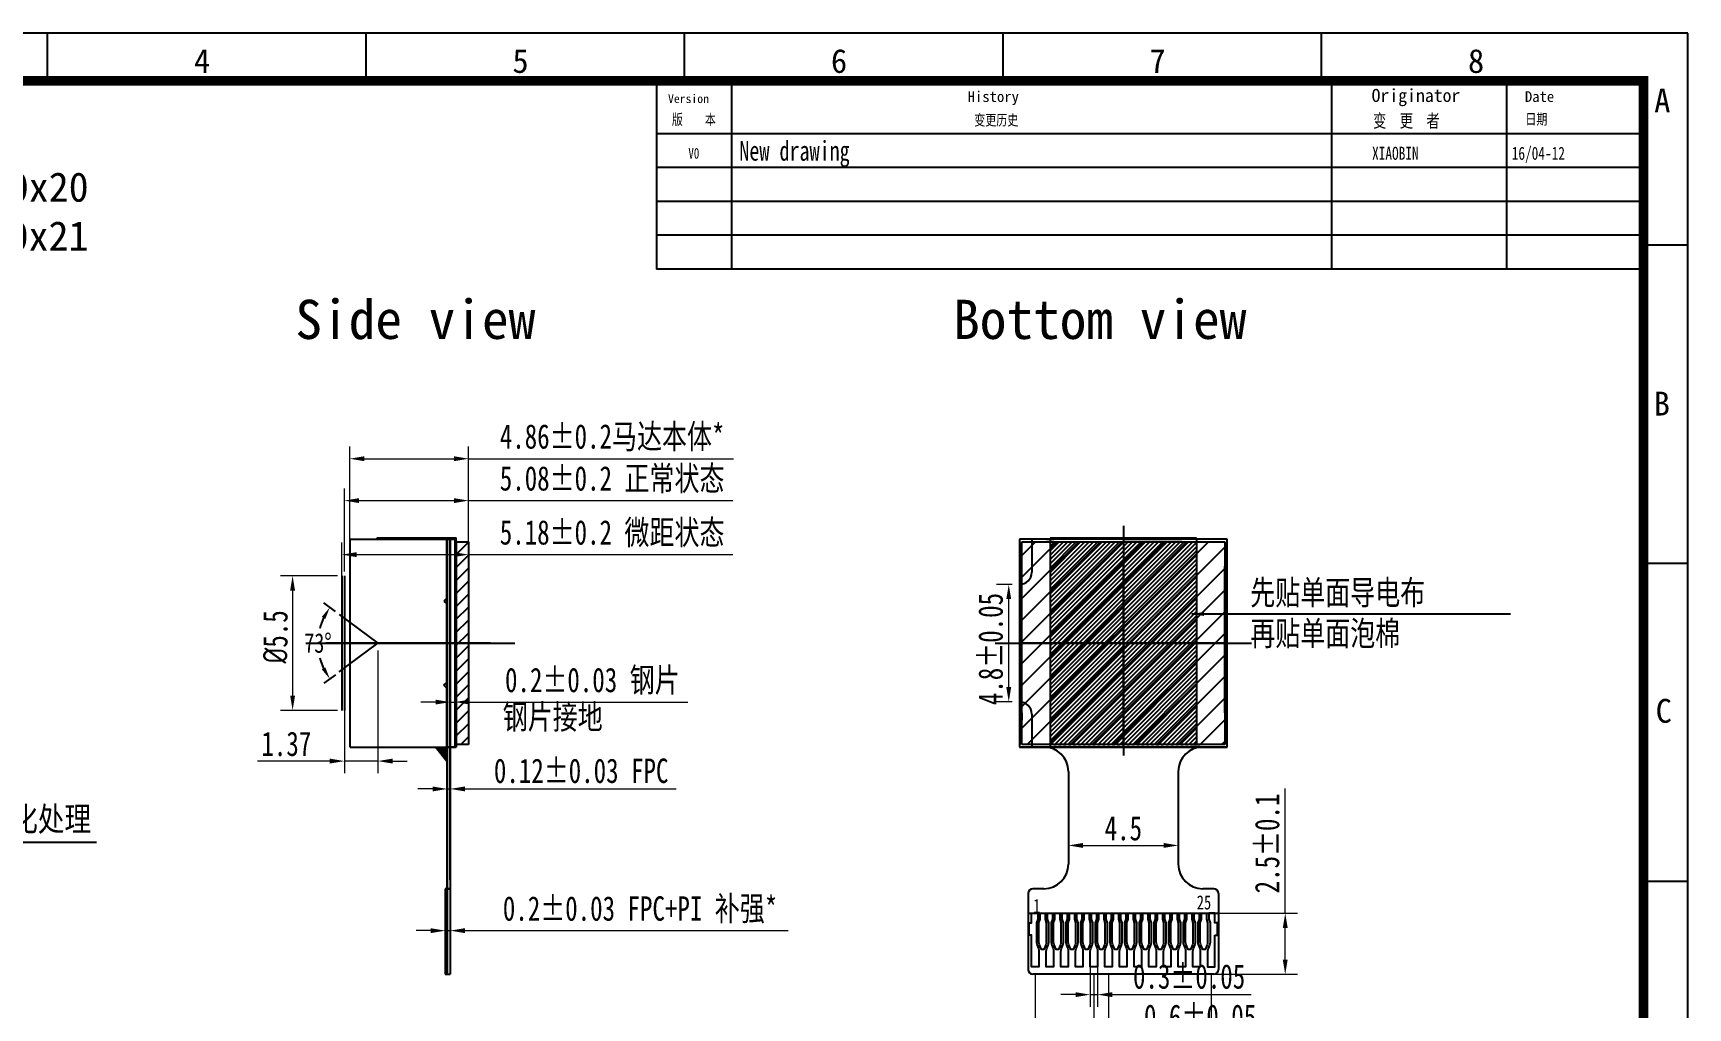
# Model space of a CAD drawing. Extents: x 358 to 466, y 264 to 340.
# Drawn here: x 398.4 to 466.1, y 299.7 to 339.5 of the extents above; entities that cross this region are included whole.
import ezdxf

# ---------------------------------------------------------------- set-up
doc = ezdxf.new("R2010")
doc.units = 0
doc.header["$LTSCALE"] = 23.1
doc.header["$MEASUREMENT"] = 0
doc.linetypes.add('CENTER', pattern=[0.6, 0.375, -0.075, 0.075, -0.075])
doc.linetypes.add('JIS_02_0.7', pattern=[1.35, 0.75, -0.6])
doc.layers.get('0').update_dxf_attribs({"linetype": 'CONTINUOUS'})
doc.layers.get('Defpoints').update_dxf_attribs({"linetype": 'CONTINUOUS'})
for name, color, linetype in [('3_SOLID_GEOM', 7, 'CONTINUOUS'), ('at_Entity', 7, 'CONTINUOUS'), ('DIM（标注）', 3, 'CONTINUOUS'), ('FPC', 30, 'CONTINUOUS'), ('OUTLINE', 7, 'CONTINUOUS')]:
    doc.layers.add(name, color=color, linetype=linetype)
doc.styles.get("Standard").update_dxf_attribs({"font": 'txt', "width": 0.8})
doc.styles.add('style1', font='NSimSun.ttf')
doc.styles.add('TEXTSTYLE_1', font='txt', dxfattribs={"width": 0.75})
doc.styles.add('宋体', font='txt', dxfattribs={"width": 0.75})
doc.styles.add('样式 1', font='SimSun.ttf', dxfattribs={"width": 0.75})
doc.dimstyles.new('ISO-25$0', dxfattribs={"dimscale": 0, "dimtxt": 1, "dimasz": 0.6, "dimexe": 0.5, "dimexo": 0.3, "dimgap": 0.2, "dimtad": 1, "dimrnd": 0.0005, "dimdsep": 46, "dimtxsty": '样式 1', "dimcen": 2.5, "dimclrd": 3, "dimclre": 3, "dimclrt": 3, "dimazin": 0, "dimtfac": 1, "dimtmove": 0, "dimatfit": 3, "dimfxl": 0, "dimlwd": 9, "dimlwe": 9, "dimarcsym": 0})
doc.dimstyles.new('ISO-25$2', dxfattribs={"dimtxt": 0.8, "dimasz": 0.5, "dimexe": 0.3, "dimexo": 0.2, "dimgap": 0.2, "dimtad": 0, "dimtih": 1, "dimtoh": 1, "dimdsep": 46, "dimtxsty": '样式 1', "dimcen": 0.6, "dimclrd": 3, "dimclre": 3, "dimclrt": 3, "dimadec": 0, "dimazin": 0, "dimtp": 0.1, "dimtm": 0.1, "dimtfac": 1, "dimtmove": 0, "dimatfit": 3, "dimfxl": 0, "dimarcsym": 0})
doc.dimstyles.new('ISO-25$7', dxfattribs={"dimtxt": 0.8, "dimasz": 0.5, "dimexe": 0.3, "dimexo": 0.2, "dimgap": 0.2, "dimtad": 1, "dimdsep": 46, "dimtxsty": '样式 1', "dimcen": 0.6, "dimclrd": 2, "dimclre": 3, "dimclrt": 3, "dimadec": 0, "dimazin": 0, "dimtp": 0.1, "dimtm": 0.1, "dimtfac": 1, "dimtmove": 0, "dimatfit": 3, "dimfxl": 0, "dimarcsym": 0})

# ---------------------------------------------------------------- blocks, each defined once
blk = doc.blocks.new('*D23')
at = {"layer": '3_SOLID_GEOM', "color": 3, "lineweight": 9}
for p, q in [((414.635, 302.811), (414.035, 302.811)), ((415.235, 303.075), (415.235, 303.311)), ((415.235, 302.811), (415.435, 302.811)), ((415.435, 303.075), (415.435, 303.311)), ((416.035, 302.811), (429.26, 302.811))]:
    blk.add_line(p, q, dxfattribs=at)
at = {"layer": '3_SOLID_GEOM', "color": 3}
for points in [[(414.635, 302.911), (414.635, 302.711), (415.235, 302.811)], [(416.035, 302.911), (416.035, 302.711), (415.435, 302.811)]]:
    blk.add_solid(points, dxfattribs=at)
at = {"layer": 'Defpoints', "color": 0}
for p in [(415.235, 302.775), (415.435, 302.811), (415.435, 302.775)]:
    blk.add_point(p, dxfattribs=at)
at = {"layer": '3_SOLID_GEOM', "color": 3, "insert": (422.948, 303.658), "char_height": 1, "attachment_point": 5, "style": '样式 1'}
blk.add_mtext(' 0.2%%P0.03 FPC+PI 补强{\\C1;*}', dxfattribs=at)
blk = doc.blocks.new('*D25')
at = {"layer": '3_SOLID_GEOM', "color": 3, "lineweight": 9}
for p, q in [((441.627, 301.347), (441.627, 299.693)), ((441.927, 301.347), (441.927, 299.693)), ((441.027, 300.193), (440.427, 300.193)), ((441.627, 300.193), (441.927, 300.193)), ((442.527, 300.193), (448.211, 300.193))]:
    blk.add_line(p, q, dxfattribs=at)
at = {"layer": '3_SOLID_GEOM', "color": 3}
for points in [[(441.027, 300.293), (441.027, 300.093), (441.627, 300.193)], [(442.527, 300.293), (442.527, 300.093), (441.927, 300.193)]]:
    blk.add_solid(points, dxfattribs=at)
at = {"layer": 'Defpoints', "color": 0}
for p in [(441.627, 301.647), (441.927, 301.647), (441.927, 300.193)]:
    blk.add_point(p, dxfattribs=at)
at = {"layer": '3_SOLID_GEOM', "color": 3, "insert": (445.669, 300.929), "char_height": 1, "attachment_point": 5, "style": '样式 1'}
blk.add_mtext('0.3%%P0.05', dxfattribs=at)
blk = doc.blocks.new('*D26')
at = {"layer": '3_SOLID_GEOM', "color": 3, "lineweight": 9}
for p, q in [((441.777, 301.025), (441.777, 298.047)), ((442.377, 301.025), (442.377, 298.047)), ((441.177, 298.547), (440.577, 298.547)), ((441.777, 298.547), (442.377, 298.547)), ((442.977, 298.547), (448.661, 298.547))]:
    blk.add_line(p, q, dxfattribs=at)
at = {"layer": '3_SOLID_GEOM', "color": 3}
for points in [[(441.177, 298.647), (441.177, 298.447), (441.777, 298.547)], [(442.977, 298.647), (442.977, 298.447), (442.377, 298.547)]]:
    blk.add_solid(points, dxfattribs=at)
at = {"layer": 'Defpoints', "color": 0}
for p in [(441.777, 301.325), (442.377, 301.325), (442.377, 298.547)]:
    blk.add_point(p, dxfattribs=at)
at = {"layer": '3_SOLID_GEOM', "color": 3, "insert": (446.119, 299.283), "char_height": 1, "attachment_point": 5, "style": '样式 1'}
blk.add_mtext('0.6%%P0.05', dxfattribs=at)
blk = doc.blocks.new('*D27')
at = {"layer": '3_SOLID_GEOM', "color": 3, "lineweight": 9}
for p, q in [((449.603, 303.525), (449.603, 308.63)), ((445.977, 303.525), (450.103, 303.525)), ((449.603, 301.625), (449.603, 302.925)), ((445.977, 301.025), (450.103, 301.025))]:
    blk.add_line(p, q, dxfattribs=at)
at = {"layer": '3_SOLID_GEOM', "color": 3}
for points in [[(449.503, 302.925), (449.703, 302.925), (449.603, 303.525)], [(449.503, 301.625), (449.703, 301.625), (449.603, 301.025)]]:
    blk.add_solid(points, dxfattribs=at)
at = {"layer": 'Defpoints', "color": 0}
for p in [(445.677, 303.525), (445.677, 301.025), (449.603, 301.025)]:
    blk.add_point(p, dxfattribs=at)
at = {"layer": '3_SOLID_GEOM', "color": 3, "insert": (448.867, 306.377), "char_height": 1, "attachment_point": 5, "rotation": 90, "style": '样式 1'}
blk.add_mtext('2.5%%P0.1', dxfattribs=at)
blk = doc.blocks.new('*D28')
at = {"layer": '3_SOLID_GEOM', "color": 3, "lineweight": 9}
for p, q in [((439.377, 301.025), (439.377, 296.431)), ((446.577, 301.025), (446.577, 296.431)), ((439.977, 296.931), (445.977, 296.931))]:
    blk.add_line(p, q, dxfattribs=at)
at = {"layer": '3_SOLID_GEOM', "color": 3}
for points in [[(439.977, 297.031), (439.977, 296.831), (439.377, 296.931)], [(445.977, 297.031), (445.977, 296.831), (446.577, 296.931)]]:
    blk.add_solid(points, dxfattribs=at)
at = {"layer": 'Defpoints', "color": 0}
for p in [(439.377, 301.325), (446.577, 301.325), (446.577, 296.931)]:
    blk.add_point(p, dxfattribs=at)
at = {"layer": '3_SOLID_GEOM', "color": 3, "insert": (442.977, 297.667), "char_height": 1, "attachment_point": 5, "style": '样式 1'}
blk.add_mtext('7.2%%P0.1', dxfattribs=at)
blk = doc.blocks.new('*D29')
at = {"layer": '3_SOLID_GEOM', "color": 3, "lineweight": 9}
for p, q in [((440.728, 307.125), (440.728, 305.797)), ((445.228, 307.125), (445.228, 305.797)), ((441.328, 306.297), (444.628, 306.297))]:
    blk.add_line(p, q, dxfattribs=at)
at = {"layer": '3_SOLID_GEOM', "color": 3}
for points in [[(441.328, 306.397), (441.328, 306.197), (440.728, 306.297)], [(444.628, 306.397), (444.628, 306.197), (445.228, 306.297)]]:
    blk.add_solid(points, dxfattribs=at)
at = {"layer": 'Defpoints', "color": 0}
for p in [(440.728, 307.425), (445.228, 307.425), (445.228, 306.297)]:
    blk.add_point(p, dxfattribs=at)
at = {"layer": '3_SOLID_GEOM', "color": 3, "insert": (442.978, 306.997), "char_height": 1, "attachment_point": 5, "style": '样式 1'}
blk.add_mtext('4.5', dxfattribs=at)
blk = doc.blocks.new('*D30')
at = {"layer": '3_SOLID_GEOM', "color": 3, "lineweight": 9}
for p, q in [((415.315, 310.196), (415.315, 308.11)), ((415.435, 310.207), (415.435, 308.11)), ((414.715, 308.61), (414.115, 308.61)), ((415.315, 308.61), (415.435, 308.61)), ((416.035, 308.61), (424.684, 308.61))]:
    blk.add_line(p, q, dxfattribs=at)
at = {"layer": '3_SOLID_GEOM', "color": 3}
for points in [[(414.715, 308.71), (414.715, 308.51), (415.315, 308.61)], [(416.035, 308.71), (416.035, 308.51), (415.435, 308.61)]]:
    blk.add_solid(points, dxfattribs=at)
at = {"layer": 'Defpoints', "color": 0}
for p in [(415.315, 310.496), (415.435, 310.507), (415.435, 308.61)]:
    blk.add_point(p, dxfattribs=at)
at = {"layer": '3_SOLID_GEOM', "color": 3, "insert": (420.794, 309.346), "char_height": 1, "attachment_point": 5, "style": '样式 1'}
blk.add_mtext('0.12%%P0.03 FPC', dxfattribs=at)
blk = doc.blocks.new('*D31')
at = {"layer": '3_SOLID_GEOM', "color": 3, "lineweight": 9}
for p, q in [((438.428, 316.975), (437.789, 316.975)), ((438.289, 312.775), (438.289, 316.375)), ((438.428, 312.175), (437.789, 312.175))]:
    blk.add_line(p, q, dxfattribs=at)
at = {"layer": '3_SOLID_GEOM', "color": 3}
for points in [[(438.189, 316.375), (438.389, 316.375), (438.289, 316.975)], [(438.189, 312.775), (438.389, 312.775), (438.289, 312.175)]]:
    blk.add_solid(points, dxfattribs=at)
at = {"layer": 'Defpoints', "color": 0}
for p in [(438.289, 316.975), (438.728, 316.975), (438.728, 312.175)]:
    blk.add_point(p, dxfattribs=at)
at = {"layer": '3_SOLID_GEOM', "color": 3, "insert": (437.553, 314.334), "char_height": 1, "attachment_point": 5, "rotation": 90, "style": '样式 1'}
blk.add_mtext('4.8%%P0.05', dxfattribs=at)
blk = doc.blocks.new('*D32')
at = {"layer": '3_SOLID_GEOM', "color": 3, "lineweight": 9}
for p, q in [((414.835, 312.164), (414.235, 312.164)), ((415.435, 312.021), (415.435, 312.664)), ((415.435, 312.164), (415.635, 312.164)), ((415.635, 312.05), (415.635, 312.664)), ((416.235, 312.164), (425.156, 312.164))]:
    blk.add_line(p, q, dxfattribs=at)
at = {"layer": '3_SOLID_GEOM', "color": 3}
for points in [[(414.835, 312.264), (414.835, 312.064), (415.435, 312.164)], [(416.235, 312.264), (416.235, 312.064), (415.635, 312.164)]]:
    blk.add_solid(points, dxfattribs=at)
at = {"layer": 'Defpoints', "color": 0}
for p in [(415.635, 312.164), (415.435, 311.721), (415.635, 311.75)]:
    blk.add_point(p, dxfattribs=at)
at = {"layer": '3_SOLID_GEOM', "color": 3, "insert": (420.996, 313.014), "char_height": 1, "attachment_point": 5, "style": '样式 1'}
blk.add_mtext(' 0.2%%P0.03 钢片', dxfattribs=at)
blk = doc.blocks.new('*D44')
at = {"layer": '3_SOLID_GEOM', "color": 3, "lineweight": 9}
for p, q in [((415.315, 310.196), (415.315, 308.11)), ((415.435, 310.207), (415.435, 308.11)), ((414.715, 308.61), (414.115, 308.61)), ((415.315, 308.61), (415.435, 308.61)), ((416.035, 308.61), (424.684, 308.61))]:
    blk.add_line(p, q, dxfattribs=at)
at = {"layer": '3_SOLID_GEOM', "color": 3}
for points in [[(414.715, 308.71), (414.715, 308.51), (415.315, 308.61)], [(416.035, 308.71), (416.035, 308.51), (415.435, 308.61)]]:
    blk.add_solid(points, dxfattribs=at)
at = {"layer": 'Defpoints', "color": 0}
for p in [(415.315, 310.496), (415.435, 310.507), (415.435, 308.61)]:
    blk.add_point(p, dxfattribs=at)
at = {"layer": '3_SOLID_GEOM', "color": 3, "insert": (420.794, 309.346), "char_height": 1, "attachment_point": 5, "style": '样式 1'}
blk.add_mtext('0.12%%P0.03 FPC', dxfattribs=at)
blk = doc.blocks.new('*D45')
at = {"layer": '3_SOLID_GEOM', "color": 3, "lineweight": 9}
for p, q in [((414.835, 312.164), (414.235, 312.164)), ((415.435, 312.021), (415.435, 312.664)), ((415.435, 312.164), (415.635, 312.164)), ((415.635, 312.05), (415.635, 312.664)), ((416.235, 312.164), (425.156, 312.164))]:
    blk.add_line(p, q, dxfattribs=at)
at = {"layer": '3_SOLID_GEOM', "color": 3}
for points in [[(414.835, 312.264), (414.835, 312.064), (415.435, 312.164)], [(416.235, 312.264), (416.235, 312.064), (415.635, 312.164)]]:
    blk.add_solid(points, dxfattribs=at)
at = {"layer": 'Defpoints', "color": 0}
for p in [(415.635, 312.164), (415.435, 311.721), (415.635, 311.75)]:
    blk.add_point(p, dxfattribs=at)
at = {"layer": '3_SOLID_GEOM', "color": 3, "insert": (420.996, 313.014), "char_height": 1, "attachment_point": 5, "style": '样式 1'}
blk.add_mtext(' 0.2%%P0.03 钢片', dxfattribs=at)
blk = doc.blocks.new('*D46')
at = {"layer": '3_SOLID_GEOM', "color": 3, "lineweight": 9}
for p, q in [((415.315, 310.196), (415.315, 308.11)), ((415.435, 310.207), (415.435, 308.11)), ((414.715, 308.61), (414.115, 308.61)), ((415.315, 308.61), (415.435, 308.61)), ((416.035, 308.61), (424.684, 308.61))]:
    blk.add_line(p, q, dxfattribs=at)
at = {"layer": '3_SOLID_GEOM', "color": 3}
for points in [[(414.715, 308.71), (414.715, 308.51), (415.315, 308.61)], [(416.035, 308.71), (416.035, 308.51), (415.435, 308.61)]]:
    blk.add_solid(points, dxfattribs=at)
at = {"layer": 'Defpoints', "color": 0}
for p in [(415.315, 310.496), (415.435, 310.507), (415.435, 308.61)]:
    blk.add_point(p, dxfattribs=at)
at = {"layer": '3_SOLID_GEOM', "color": 3, "insert": (420.794, 309.346), "char_height": 1, "attachment_point": 5, "style": '样式 1'}
blk.add_mtext('0.12%%P0.03 FPC', dxfattribs=at)
blk = doc.blocks.new('*D47')
at = {"layer": '3_SOLID_GEOM', "color": 3, "lineweight": 9}
for p, q in [((411.325, 317.851), (411.325, 322.621)), ((416.185, 317.851), (416.185, 322.621)), ((411.925, 322.121), (415.585, 322.121)), ((416.185, 322.121), (427.021, 322.121))]:
    blk.add_line(p, q, dxfattribs=at)
at = {"layer": '3_SOLID_GEOM', "color": 3}
for points in [[(411.925, 322.221), (411.925, 322.021), (411.325, 322.121)], [(415.585, 322.221), (415.585, 322.021), (416.185, 322.121)]]:
    blk.add_solid(points, dxfattribs=at)
at = {"layer": 'Defpoints', "color": 0}
for p in [(416.185, 322.121), (411.325, 317.551), (416.185, 317.551)]:
    blk.add_point(p, dxfattribs=at)
at = {"layer": '3_SOLID_GEOM', "color": 3, "insert": (422.06, 322.979), "char_height": 1, "attachment_point": 5, "style": '样式 1'}
blk.add_mtext('4.86%%P0.2马达本体{\\C1;*}', dxfattribs=at)
blk = doc.blocks.new('*D48')
at = {"layer": '3_SOLID_GEOM', "color": 3, "lineweight": 9}
for p, q in [((411.105, 317.502), (411.105, 320.907)), ((411.705, 320.407), (415.585, 320.407)), ((416.185, 318.072), (416.185, 320.907)), ((416.185, 320.407), (427.004, 320.407))]:
    blk.add_line(p, q, dxfattribs=at)
at = {"layer": '3_SOLID_GEOM', "color": 3}
for points in [[(411.705, 320.507), (411.705, 320.307), (411.105, 320.407)], [(415.585, 320.507), (415.585, 320.307), (416.185, 320.407)]]:
    blk.add_solid(points, dxfattribs=at)
at = {"layer": 'Defpoints', "color": 0}
for p in [(411.105, 320.407), (416.185, 317.772), (411.105, 317.202)]:
    blk.add_point(p, dxfattribs=at)
at = {"layer": '3_SOLID_GEOM', "color": 3, "insert": (422.06, 321.263), "char_height": 1, "attachment_point": 5, "style": '样式 1'}
blk.add_mtext('5.08%%P0.2 正常状态', dxfattribs=at)
blk = doc.blocks.new('*D49')
at = {"layer": '3_SOLID_GEOM', "color": 3, "lineweight": 9}
for p, q in [((411.005, 317.285), (411.005, 318.696)), ((416.185, 317.851), (416.185, 318.696)), ((411.605, 318.196), (415.585, 318.196)), ((416.185, 318.196), (427.004, 318.196))]:
    blk.add_line(p, q, dxfattribs=at)
at = {"layer": '3_SOLID_GEOM', "color": 3}
for points in [[(411.605, 318.296), (411.605, 318.096), (411.005, 318.196)], [(415.585, 318.296), (415.585, 318.096), (416.185, 318.196)]]:
    blk.add_solid(points, dxfattribs=at)
at = {"layer": 'Defpoints', "color": 0}
for p in [(411.005, 318.196), (411.005, 316.985), (416.185, 317.551)]:
    blk.add_point(p, dxfattribs=at)
at = {"layer": '3_SOLID_GEOM', "color": 3, "insert": (422.06, 319.052), "char_height": 1, "attachment_point": 5, "style": '样式 1'}
blk.add_mtext('5.18%%P0.2 微距状态', dxfattribs=at)
blk = doc.blocks.new('*D50')
at = {"layer": '3_SOLID_GEOM', "color": 3, "lineweight": 9}
for p, q in [((410.825, 317.325), (408.485, 317.325)), ((408.985, 316.725), (408.985, 312.425)), ((410.825, 311.825), (408.485, 311.825))]:
    blk.add_line(p, q, dxfattribs=at)
at = {"layer": '3_SOLID_GEOM', "color": 3}
for points in [[(408.885, 316.725), (409.085, 316.725), (408.985, 317.325)], [(408.885, 312.425), (409.085, 312.425), (408.985, 311.825)]]:
    blk.add_solid(points, dxfattribs=at)
at = {"layer": 'Defpoints', "color": 0}
for p in [(411.125, 317.325), (408.985, 311.825), (411.125, 311.825)]:
    blk.add_point(p, dxfattribs=at)
at = {"layer": '3_SOLID_GEOM', "color": 3, "insert": (408.285, 314.575), "char_height": 1, "attachment_point": 5, "rotation": 90, "style": '样式 1'}
blk.add_mtext(' {\\fISOCPEUR|b0|i0|c0|p34;%%C}5.5', dxfattribs=at)
blk = doc.blocks.new('*D51')
at = {"layer": '3_SOLID_GEOM', "color": 3, "lineweight": 9}
for p, q in [((411.105, 314.275), (411.105, 309.249)), ((412.475, 314.275), (412.475, 309.249)), ((410.505, 309.749), (407.555, 309.749)), ((412.475, 309.749), (411.105, 309.749)), ((413.075, 309.749), (413.675, 309.749))]:
    blk.add_line(p, q, dxfattribs=at)
at = {"layer": '3_SOLID_GEOM', "color": 3}
for points in [[(410.505, 309.849), (410.505, 309.649), (411.105, 309.749)], [(413.075, 309.849), (413.075, 309.649), (412.475, 309.749)]]:
    blk.add_solid(points, dxfattribs=at)
at = {"layer": 'Defpoints', "color": 0}
for p in [(411.105, 314.575), (412.475, 314.575), (411.105, 309.749)]:
    blk.add_point(p, dxfattribs=at)
at = {"layer": '3_SOLID_GEOM', "color": 3, "insert": (408.73, 310.449), "char_height": 1, "attachment_point": 5, "style": '样式 1'}
blk.add_mtext('1.37', dxfattribs=at)
blk = doc.blocks.new('*D52')
at = {"layer": '3_SOLID_GEOM', "color": 3, "lineweight": -2}
for p, q in [((410.737, 315.871), (410.27, 316.219)), ((410.737, 313.28), (410.27, 312.932))]:
    blk.add_line(p, q, dxfattribs=at)
for start, end in [(155.01064, 165.8276), (194.1724, 204.98936)]:
    blk.add_arc((412.475, 314.575), 2.451, start, end, dxfattribs=at)
at = {"layer": '3_SOLID_GEOM', "color": 3}
for points in [[(410.183, 315.653), (410.326, 315.568), (410.51, 316.04)], [(410.326, 313.583), (410.183, 313.497), (410.51, 313.111)]]:
    blk.add_solid(points, dxfattribs=at)
at = {"layer": 'Defpoints', "color": 0}
for p in [(410.897, 315.751), (410.08, 315.095), (412.475, 314.575), (412.475, 314.575), (410.897, 313.399)]:
    blk.add_point(p, dxfattribs=at)
at = {"layer": '3_SOLID_GEOM', "color": 3, "insert": (410.025, 314.575), "char_height": 0.8, "attachment_point": 5, "style": '样式 1'}
blk.add_mtext('73°', dxfattribs=at)

msp = doc.modelspace()

# ---------------------------------------------------------------- hatches: boundary and pattern name
h = msp.add_hatch()
h.set_pattern_fill('ANSI31', color=0, scale=3, style=0)
h.set_pattern_definition([(45, (-1173.96372, 875.85918), (-0.26516504, 0.26516504), [])])
h.paths.add_polyline_path([(415.685, 318.725), (415.685, 310.425), (416.185, 310.425), (416.185, 318.725)])
h = msp.add_hatch()
h.set_pattern_fill('ANSI31', color=256, scale=5, style=0)
h.set_pattern_definition([(45, (-969.76353, 574.8082), (-0.44194174, 0.44194174), [])])
h.paths.add_polyline_path([(447.128, 318.725), (442.978, 318.725), (442.978, 314.575), (447.128, 314.575)])
h.paths.add_polyline_path([(442.978, 318.725), (438.828, 318.725), (438.828, 314.575), (442.978, 314.575)])
h.paths.add_polyline_path([(438.828, 314.575), (438.828, 310.425), (442.978, 310.425), (442.978, 314.575)])
h.paths.add_polyline_path([(442.978, 314.575), (442.978, 310.425), (447.128, 310.425), (447.128, 314.575)])
at = {"layer": '3_SOLID_GEOM'}
h = msp.add_hatch(dxfattribs=at)
h.set_pattern_fill('ANSI31', color=2, style=0)
h.paths.add_polyline_path([(445.978, 318.725), (442.978, 318.725), (442.978, 314.575), (445.978, 314.575)])
h.paths.add_polyline_path([(442.978, 318.725), (439.978, 318.725), (439.978, 314.575), (442.978, 314.575)])
h.paths.add_polyline_path([(442.978, 314.575), (439.978, 314.575), (439.978, 310.425), (442.978, 310.425)])
h.paths.add_polyline_path([(445.978, 314.575), (442.978, 314.575), (442.978, 310.425), (445.978, 310.425)])
h = msp.add_hatch(dxfattribs=at)
h.set_pattern_fill('ANSI31', color=256, scale=0.1)
h.paths.add_polyline_path([(415.315, 310.325), (414.837, 310.325), (415.315, 309.725)])
h = msp.add_hatch(dxfattribs=at)
h.set_pattern_fill('ANSI31', color=256, scale=4, style=0)
h.paths.add_polyline_path([(415.325, 304.525), (415.235, 304.525), (415.235, 301.025), (415.325, 301.025)])

# ---------------------------------------------------------------- linework, layer by layer
at = {"color": 0, "linetype": 'Continuous'}
for p, q in [((466.079, 339.536), (357.905, 339.536)), ((411.993, 337.582), (411.993, 339.536)), ((425.026, 337.582), (425.026, 339.536)), ((438.06, 337.582), (438.06, 339.536)), ((451.093, 337.582), (451.093, 339.536)), ((466.079, 263.831), (466.079, 339.536)), ((423.873, 337.582), (423.873, 329.882)), ((426.942, 337.582), (426.942, 329.882)), ((451.49, 337.582), (451.49, 329.882)), ((458.65, 337.582), (458.65, 329.882)), ((464.259, 335.42), (423.873, 335.42)), ((464.259, 334.035), (423.873, 334.035)), ((464.259, 332.651), (423.873, 332.651)), ((464.259, 331.266), (423.873, 331.266)), ((464.127, 330.872), (466.079, 330.872)), ((464.259, 329.882), (423.873, 329.882)), ((464.127, 317.854), (466.079, 317.854)), ((464.127, 304.837), (466.079, 304.837))]:
    msp.add_line(p, q, dxfattribs=at)
for p, q in [((398.959, 337.582), (398.959, 339.536)), ((415.635, 318.825), (415.635, 310.325)), ((415.635, 318.825), (415.635, 310.325)), ((415.635, 318.725), (415.635, 310.425)), ((415.635, 318.725), (415.635, 310.425)), ((415.635, 318.725), (415.635, 310.425)), ((415.635, 318.725), (415.635, 310.425)), ((415.635, 318.725), (415.735, 318.725)), ((415.635, 318.725), (415.635, 310.425)), ((415.635, 318.725), (415.635, 310.425)), ((415.635, 318.725), (415.635, 310.425)), ((415.635, 318.725), (415.635, 310.425)), ((415.635, 318.725), (415.635, 310.425)), ((415.635, 318.725), (415.735, 318.725)), ((415.635, 318.725), (415.635, 310.425)), ((447.228, 318.825), (438.728, 318.825)), ((438.728, 318.825), (438.728, 310.325)), ((438.828, 310.425), (438.828, 318.725)), ((438.828, 318.725), (447.128, 318.725)), ((446.128, 318.725), (447.128, 318.725)), ((447.128, 318.725), (447.128, 310.425)), ((447.228, 310.325), (447.228, 318.825)), ((438.728, 310.325), (439.728, 310.325)), ((447.228, 310.325), (438.728, 310.325)), ((447.128, 310.425), (438.828, 310.425)), ((446.228, 310.325), (447.228, 310.325)), ((440.728, 309.325), (440.728, 305.525)), ((445.228, 309.325), (445.228, 305.525)), ((439.078, 304.325), (439.078, 301.225)), ((439.728, 304.525), (439.278, 304.525)), ((446.678, 304.525), (446.228, 304.525)), ((446.878, 304.325), (446.878, 301.225))]:
    msp.add_line(p, q)
at = {"color": 1, "linetype": 'ByBlock'}
for p, q in [((442.978, 319.374), (442.978, 309.981)), ((437.732, 314.575), (448.222, 314.575))]:
    msp.add_line(p, q, dxfattribs=at)
at = {"color": 0}
for p, q in [((415.435, 318.825), (415.685, 318.825)), ((415.635, 310.325), (415.635, 318.825)), ((415.679, 318.725), (416.185, 318.725)), ((416.185, 318.725), (416.185, 310.425)), ((440.128, 318.725), (445.828, 318.725)), ((438.828, 311.725), (438.828, 317.425)), ((447.128, 311.725), (447.128, 317.425)), ((415.435, 310.325), (415.635, 310.325)), ((416.185, 310.425), (415.685, 310.425)), ((446.678, 301.025), (439.278, 301.025))]:
    msp.add_line(p, q, dxfattribs=at)
at = {"color": 0, "linetype": 'ByBlock'}
for p, q in [((440.128, 318.725), (439.828, 318.725)), ((445.828, 318.725), (446.128, 318.725)), ((438.828, 317.425), (438.828, 317.725)), ((447.128, 317.425), (447.128, 317.725)), ((438.828, 311.725), (438.828, 311.425)), ((447.128, 311.725), (447.128, 311.425)), ((440.128, 310.425), (439.828, 310.425)), ((445.778, 310.425), (446.128, 310.425))]:
    msp.add_line(p, q, dxfattribs=at)
at = {"color": 1}
for p, q in [((415.435, 314.575), (416.135, 314.575)), ((415.935, 314.575), (415.635, 314.575)), ((415.935, 314.575), (415.635, 314.575)), ((415.635, 314.575), (416.335, 314.575)), ((415.935, 314.575), (415.635, 314.575)), ((415.935, 314.575), (415.635, 314.575)), ((415.635, 314.575), (416.335, 314.575))]:
    msp.add_line(p, q, dxfattribs=at)
at = {"color": 0, "linetype": 'JIS_02_0.7', "ltscale": 0.0001}
msp.add_line((440.128, 310.425), (445.828, 310.425), dxfattribs=at)
at = {"linetype": 'ByBlock'}
msp.add_arc((446.575, 317.955), 1.3, 299.62666, 300.13546, dxfattribs=at)
for centre, radius, start, end in [((439.728, 309.325), 1, 0, 90), ((446.228, 309.325), 1, 90, 180), ((439.728, 305.525), 1, 270, 0), ((446.228, 305.525), 1, 180, 270), ((439.278, 304.325), 0.2, 90, 180), ((446.678, 304.325), 0.2, 0, 90), ((439.278, 301.225), 0.2, 180, 270), ((446.678, 301.225), 0.2, 270, 0)]:
    msp.add_arc(centre, radius, start, end)
at = {"color": 2, "linetype": 'Continuous'}
msp.add_arc((446.678, 301.225), 0.2, 270, 0, dxfattribs=at)
at = {"layer": '3_SOLID_GEOM'}
for p, q in [((411.325, 318.825), (411.325, 310.325)), ((411.335, 318.825), (415.535, 318.825)), ((415.285, 318.825), (415.285, 310.325)), ((415.295, 318.825), (415.435, 318.825)), ((415.295, 318.825), (415.435, 318.825)), ((415.295, 318.825), (415.435, 318.825)), ((415.295, 318.825), (415.435, 318.825)), ((415.315, 318.825), (415.315, 301.025)), ((415.315, 301.025), (415.315, 318.825)), ((415.315, 318.825), (415.315, 307.804)), ((415.435, 318.825), (415.435, 301.025)), ((415.435, 318.825), (415.435, 307.696)), ((415.435, 318.825), (415.635, 318.825)), ((415.435, 304.897), (415.435, 318.825)), ((415.435, 318.825), (415.635, 318.825)), ((415.435, 304.897), (415.435, 318.825)), ((415.435, 318.825), (415.435, 301.025)), ((415.435, 318.825), (415.435, 307.696)), ((415.435, 318.825), (415.635, 318.825)), ((415.435, 304.897), (415.435, 318.825)), ((415.435, 318.825), (415.635, 318.825)), ((415.435, 304.897), (415.435, 318.825)), ((415.435, 318.825), (415.435, 307.696)), ((415.629, 318.725), (415.635, 318.725)), ((415.635, 318.825), (415.635, 310.325)), ((415.635, 318.825), (415.635, 310.325)), ((415.635, 318.825), (415.635, 310.325)), ((415.635, 318.825), (415.635, 310.325)), ((415.635, 318.725), (415.635, 310.425)), ((415.635, 314.575), (415.635, 318.575)), ((415.635, 310.575), (415.635, 318.575)), ((415.685, 318.725), (415.685, 318.882)), ((415.685, 318.825), (415.685, 318.875)), ((415.685, 318.725), (415.685, 310.425)), ((438.728, 318.825), (438.728, 310.325)), ((447.228, 318.825), (438.728, 318.825)), ((447.228, 318.825), (438.728, 318.825)), ((438.728, 318.825), (438.728, 310.325)), ((439.228, 318.825), (439.228, 317.475)), ((439.978, 318.825), (439.978, 310.326)), ((442.978, 318.825), (445.378, 318.825)), ((445.378, 318.825), (445.378, 318.825)), ((445.978, 318.85), (445.978, 310.425)), ((447.228, 310.325), (447.228, 318.825)), ((447.228, 310.325), (447.228, 318.825)), ((411.005, 317.325), (411.005, 311.825)), ((411.105, 317.325), (411.105, 311.825)), ((415.285, 316.398), (415.176, 316.292)), ((415.176, 316.292), (415.285, 316.198)), ((410.897, 315.751), (412.475, 314.575)), ((410.897, 313.399), (412.475, 314.575)), ((415.176, 312.859), (415.285, 312.953)), ((415.285, 312.753), (415.176, 312.859)), ((439.228, 311.675), (439.228, 310.325)), ((411.335, 310.325), (415.535, 310.325)), ((415.315, 309.725), (414.837, 310.325)), ((415.295, 310.325), (415.635, 310.325)), ((415.635, 310.325), (415.295, 310.325)), ((415.295, 310.325), (415.635, 310.325)), ((415.635, 310.325), (415.295, 310.325)), ((415.635, 310.325), (415.685, 310.325)), ((415.685, 310.425), (415.685, 310.325)), ((438.728, 310.325), (447.228, 310.325)), ((438.728, 310.325), (447.228, 310.325)), ((415.235, 304.525), (415.435, 304.525)), ((415.435, 304.525), (415.235, 304.525)), ((415.235, 304.525), (415.235, 301.025)), ((415.235, 301.025), (415.435, 301.025))]:
    msp.add_line(p, q, dxfattribs=at)
at = {"layer": '3_SOLID_GEOM', "color": 2}
for p, q in [((415.685, 318.875), (412.435, 318.875)), ((412.435, 318.875), (412.435, 318.825)), ((445.978, 318.875), (439.978, 318.875)), ((439.978, 318.875), (439.978, 318.825)), ((445.978, 318.825), (445.978, 318.875))]:
    msp.add_line(p, q, dxfattribs=at)
at = {"layer": '3_SOLID_GEOM', "color": 1, "linetype": 'CENTER', "ltscale": 0.8636}
msp.add_line((442.978, 310.325), (442.978, 318.825), dxfattribs=at)
at = {"layer": '3_SOLID_GEOM', "color": 1}
for p, q in [((409.533, 314.575), (418.066, 314.575)), ((409.543, 314.575), (418.076, 314.575)), ((409.543, 314.575), (418.076, 314.575))]:
    msp.add_line(p, q, dxfattribs=at)
at = {"layer": '3_SOLID_GEOM', "color": 1, "lineweight": -3}
msp.add_line((417.078, 314.575), (410.34, 314.575), dxfattribs=at)
msp.add_line((417.078, 314.575), (410.34, 314.575), dxfattribs=at)
msp.add_line((417.078, 314.575), (410.34, 314.575), dxfattribs=at)
msp.add_line((417.078, 314.575), (410.34, 314.575), dxfattribs=at)
at = {"layer": '3_SOLID_GEOM'}
for centre, start, end in [((438.728, 317.475), 270, 0), ((438.728, 311.675), 0, 90)]:
    msp.add_arc(centre, 0.5, start, end, dxfattribs=at)
at = {"layer": 'at_Entity', "color": 1, "lineweight": -3}
for points in [[(442.978, 318.369), (442.978, 310.791)], [(447.228, 314.575), (438.728, 314.575)]]:
    msp.add_lwpolyline(points, dxfattribs=at)
at = {"layer": 'DIM（标注）', "color": 30, "linetype": 'ByBlock'}
for points in [[(439.227, 303.125), (439.227, 303.525), (439.477, 303.525), (439.477, 303.275), (439.427, 303.125), (439.427, 302.333, 0.095415), (439.449, 302.222), (439.506, 302.079, -0.095415), (439.527, 301.968), (439.527, 301.325), (439.227, 301.325), (439.227, 302.625), (439.127, 302.625), (439.127, 303.125), (439.227, 303.125), (439.227, 303.525)], [(446.727, 302.625), (446.827, 302.625), (446.827, 303.125), (446.727, 303.125), (446.727, 303.525), (446.477, 303.525), (446.477, 303.275), (446.527, 303.125), (446.527, 302.333, -0.095415), (446.506, 302.222), (446.449, 302.079, 0.095415), (446.427, 301.968), (446.427, 301.325), (446.727, 301.325), (446.727, 302.625)]]:
    msp.add_lwpolyline(points, format="xyb", dxfattribs=at)
for points in [[(439.577, 303.525), (439.777, 303.525), (439.777, 303.275), (439.827, 303.125), (439.827, 302.343, -0.095415), (439.806, 302.232), (439.727, 302.035), (439.627, 302.035), (439.549, 302.232, -0.095415), (439.527, 302.343), (439.527, 303.125), (439.577, 303.275)], [(440.077, 303.275), (440.027, 303.125), (440.027, 302.333, 0.095415), (440.049, 302.222), (440.106, 302.079, -0.095415), (440.127, 301.968), (440.127, 301.325), (439.827, 301.325), (439.827, 301.968, -0.095415), (439.849, 302.079), (439.906, 302.222, 0.095415), (439.927, 302.333), (439.927, 303.125), (439.877, 303.275), (439.877, 303.525), (440.077, 303.525)], [(440.177, 303.525), (440.377, 303.525), (440.377, 303.275), (440.427, 303.125), (440.427, 302.343, -0.095415), (440.406, 302.232), (440.327, 302.035), (440.227, 302.035), (440.149, 302.232, -0.095415), (440.127, 302.343), (440.127, 303.125), (440.177, 303.275)], [(440.677, 303.275), (440.627, 303.125), (440.627, 302.333, 0.095415), (440.649, 302.222), (440.706, 302.079, -0.095415), (440.727, 301.968), (440.727, 301.325), (440.427, 301.325), (440.427, 301.968, -0.095415), (440.449, 302.079), (440.506, 302.222, 0.095415), (440.527, 302.333), (440.527, 303.125), (440.477, 303.275), (440.477, 303.525), (440.677, 303.525)], [(440.777, 303.525), (440.977, 303.525), (440.977, 303.275), (441.027, 303.125), (441.027, 302.343, -0.095415), (441.006, 302.232), (440.927, 302.035), (440.827, 302.035), (440.749, 302.232, -0.095415), (440.727, 302.343), (440.727, 303.125), (440.777, 303.275)], [(441.277, 303.275), (441.227, 303.125), (441.227, 302.333, 0.095415), (441.249, 302.222), (441.306, 302.079, -0.095415), (441.327, 301.968), (441.327, 301.325), (441.027, 301.325), (441.027, 301.968, -0.095415), (441.049, 302.079), (441.106, 302.222, 0.095415), (441.127, 302.333), (441.127, 303.125), (441.077, 303.275), (441.077, 303.525), (441.277, 303.525)], [(441.377, 303.525), (441.577, 303.525), (441.577, 303.275), (441.627, 303.125), (441.627, 302.343, -0.095415), (441.606, 302.232), (441.527, 302.035), (441.427, 302.035), (441.349, 302.232, -0.095415), (441.327, 302.343), (441.327, 303.125), (441.377, 303.275)], [(441.877, 303.275), (441.827, 303.125), (441.827, 302.333, 0.095415), (441.849, 302.222), (441.906, 302.079, -0.095415), (441.927, 301.968), (441.927, 301.325), (441.627, 301.325), (441.627, 301.968, -0.095415), (441.649, 302.079), (441.706, 302.222, 0.095415), (441.727, 302.333), (441.727, 303.125), (441.677, 303.275), (441.677, 303.525), (441.877, 303.525)], [(441.977, 303.525), (442.177, 303.525), (442.177, 303.275), (442.227, 303.125), (442.227, 302.343, -0.095415), (442.206, 302.232), (442.127, 302.035), (442.027, 302.035), (441.949, 302.232, -0.095415), (441.927, 302.343), (441.927, 303.125), (441.977, 303.275)], [(442.477, 303.275), (442.427, 303.125), (442.427, 302.333, 0.095415), (442.449, 302.222), (442.506, 302.079, -0.095415), (442.527, 301.968), (442.527, 301.325), (442.227, 301.325), (442.227, 301.968, -0.095415), (442.249, 302.079), (442.306, 302.222, 0.095415), (442.327, 302.333), (442.327, 303.125), (442.277, 303.275), (442.277, 303.525), (442.477, 303.525)], [(442.577, 303.525), (442.777, 303.525), (442.777, 303.275), (442.827, 303.125), (442.827, 302.343, -0.095415), (442.806, 302.232), (442.727, 302.035), (442.627, 302.035), (442.549, 302.232, -0.095415), (442.527, 302.343), (442.527, 303.125), (442.577, 303.275)], [(443.077, 303.275), (443.027, 303.125), (443.027, 302.333, 0.095415), (443.049, 302.222), (443.106, 302.079, -0.095415), (443.127, 301.968), (443.127, 301.325), (442.827, 301.325), (442.827, 301.968, -0.095415), (442.849, 302.079), (442.906, 302.222, 0.095415), (442.927, 302.333), (442.927, 303.125), (442.877, 303.275), (442.877, 303.525), (443.077, 303.525)], [(443.177, 303.525), (443.377, 303.525), (443.377, 303.275), (443.427, 303.125), (443.427, 302.343, -0.095415), (443.406, 302.232), (443.327, 302.035), (443.227, 302.035), (443.149, 302.232, -0.095415), (443.127, 302.343), (443.127, 303.125), (443.177, 303.275)], [(443.677, 303.275), (443.627, 303.125), (443.627, 302.333, 0.095415), (443.649, 302.222), (443.706, 302.079, -0.095415), (443.727, 301.968), (443.727, 301.325), (443.427, 301.325), (443.427, 301.968, -0.095415), (443.449, 302.079), (443.506, 302.222, 0.095415), (443.527, 302.333), (443.527, 303.125), (443.477, 303.275), (443.477, 303.525), (443.677, 303.525)], [(443.777, 303.525), (443.977, 303.525), (443.977, 303.275), (444.027, 303.125), (444.027, 302.343, -0.095415), (444.006, 302.232), (443.927, 302.035), (443.827, 302.035), (443.749, 302.232, -0.095415), (443.727, 302.343), (443.727, 303.125), (443.777, 303.275)], [(444.277, 303.275), (444.227, 303.125), (444.227, 302.333, 0.095415), (444.249, 302.222), (444.306, 302.079, -0.095415), (444.327, 301.968), (444.327, 301.325), (444.027, 301.325), (444.027, 301.968, -0.095415), (444.049, 302.079), (444.106, 302.222, 0.095415), (444.127, 302.333), (444.127, 303.125), (444.077, 303.275), (444.077, 303.525), (444.277, 303.525)], [(444.377, 303.525), (444.577, 303.525), (444.577, 303.275), (444.627, 303.125), (444.627, 302.343, -0.095415), (444.606, 302.232), (444.527, 302.035), (444.427, 302.035), (444.349, 302.232, -0.095415), (444.327, 302.343), (444.327, 303.125), (444.377, 303.275)], [(444.877, 303.275), (444.827, 303.125), (444.827, 302.333, 0.095415), (444.849, 302.222), (444.906, 302.079, -0.095415), (444.927, 301.968), (444.927, 301.325), (444.627, 301.325), (444.627, 301.968, -0.095415), (444.649, 302.079), (444.706, 302.222, 0.095415), (444.727, 302.333), (444.727, 303.125), (444.677, 303.275), (444.677, 303.525), (444.877, 303.525)], [(444.977, 303.525), (445.177, 303.525), (445.177, 303.275), (445.227, 303.125), (445.227, 302.343, -0.095415), (445.206, 302.232), (445.127, 302.035), (445.027, 302.035), (444.949, 302.232, -0.095415), (444.927, 302.343), (444.927, 303.125), (444.977, 303.275)], [(445.477, 303.275), (445.427, 303.125), (445.427, 302.333, 0.095415), (445.449, 302.222), (445.506, 302.079, -0.095415), (445.527, 301.968), (445.527, 301.325), (445.227, 301.325), (445.227, 301.968, -0.095415), (445.249, 302.079), (445.306, 302.222, 0.095415), (445.327, 302.333), (445.327, 303.125), (445.277, 303.275), (445.277, 303.525), (445.477, 303.525)], [(445.577, 303.525), (445.777, 303.525), (445.777, 303.275), (445.827, 303.125), (445.827, 302.343, -0.095415), (445.806, 302.232), (445.727, 302.035), (445.627, 302.035), (445.549, 302.232, -0.095415), (445.527, 302.343), (445.527, 303.125), (445.577, 303.275)], [(446.077, 303.275), (446.027, 303.125), (446.027, 302.333, 0.095415), (446.049, 302.222), (446.106, 302.079, -0.095415), (446.127, 301.968), (446.127, 301.325), (445.827, 301.325), (445.827, 301.968, -0.095415), (445.849, 302.079), (445.906, 302.222, 0.095415), (445.927, 302.333), (445.927, 303.125), (445.877, 303.275), (445.877, 303.525), (446.077, 303.525)], [(446.177, 303.525), (446.377, 303.525), (446.377, 303.275), (446.427, 303.125), (446.427, 302.343, -0.095415), (446.406, 302.232), (446.327, 302.035), (446.227, 302.035), (446.149, 302.232, -0.095415), (446.127, 302.343), (446.127, 303.125), (446.177, 303.275)]]:
    msp.add_lwpolyline(points, format="xyb", close=True, dxfattribs=at)
at = {"layer": 'FPC', "color": 0, "linetype": 'Continuous'}
msp.add_line((446.678, 301.025), (439.278, 301.025), dxfattribs=at)
at = {"layer": 'FPC', "color": 30, "ltscale": 5}
msp.add_lwpolyline([(439.078, 303.525), (446.878, 303.525)], dxfattribs=at)
at = {"layer": 'FPC', "color": 30, "linetype": 'Continuous'}
for centre, start, end in [((439.278, 301.225), 180, 270), ((446.678, 301.225), 270, 360)]:
    msp.add_arc(centre, 0.2, start, end, dxfattribs=at)
at = {"layer": 'OUTLINE', "const_width": 0.4}
msp.add_lwpolyline([(359.731, 337.582), (359.731, 265.67), (464.259, 265.67), (464.259, 337.582), (359.731, 337.582)], dxfattribs=at)

# ---------------------------------------------------------------- texts
at = {"color": 0, "linetype": 'Continuous', "style": 'TEXTSTYLE_1'}
for s, p in [('4', (404.947, 337.907)), ('5', (417.98, 337.907)), ('6', (431.014, 337.907)), ('7', (444.047, 337.907)), ('8', (457.081, 337.907)), ('A', (464.7, 336.289)), ('B', (464.68, 323.888)), ('C', (464.759, 311.317))]:
    msp.add_text(s, height=0.976, dxfattribs=at).set_placement(p)
at = {"linetype": 'Continuous', "style": 'style1'}
msp.add_text('Originator', height=0.5337, dxfattribs=at).set_placement((453.137, 336.718))
at = {"linetype": 'Continuous', "style": '宋体', "width": 0.75}
for s, p in [('XIAOBIN', (453.156, 334.351)), ('16/04-12', (458.87, 334.351))]:
    msp.add_text(s, height=0.5337, dxfattribs=at).set_placement(p)
at = {"linetype": 'Continuous', "attachment_point": 1}
for s, insert, char_height, width, style in [('{\\fSimSun|b0|i0|c134|p2;\\C256;变  更  者}', (453.197, 336.213), 0.53369, 3.79588, '宋体'), ('{\\fSimSun|b0|i0|c134|p2;\\H0.66667x;\\C1;I2C地址:W:0x20 \\P        R:0x21}', (389.203, 333.838), 1.8, 25.54552, 'style1')]:
    msp.add_mtext(s, dxfattribs=dict(at, insert=insert, char_height=char_height, width=width, style=style))
at = {"color": 0, "linetype": 'Continuous', "char_height": 1.60355, "width": 44.07857, "attachment_point": 1, "style": 'style1'}
for s, insert in [('{\\Ftxt|c134;Side view}', (409.099, 328.624)), ('{\\Ftxt|c134;Bottom view}', (436.012, 328.624))]:
    msp.add_mtext(s, dxfattribs=dict(at, insert=insert))
at = {"color": 1, "insert": (390.921, 307.882), "char_height": 1, "width": 29.63758, "attachment_point": 1}
msp.add_mtext('{\\fFangSong_GB2312|b0|i0|c134|p49;折弯区，须柔化处理}', dxfattribs=at)
at = {"layer": '3_SOLID_GEOM', "color": 5, "char_height": 0.43997, "attachment_point": 1, "style": '宋体'}
for s, insert, width in [('{\\fSimSun|b0|i0|c134|p2;\\C256;版    本}', (424.506, 336.223), 2.43584), ('{\\fSimSun|b0|i0|c134|p2;\\C256;变更历史}', (436.879, 336.197), 1.92294), ('{\\fSimSun|b0|i0|c134|p2;\\C256;日期}', (459.429, 336.237), 1.99557), ('{\\fSimSun|b1|i0|c134|p2;\\C256;   V\\fSimSun|b0|i0|c134|p2;0}', (424.506, 334.838), 1.68041)]:
    msp.add_mtext(s, dxfattribs=dict(at, insert=insert, width=width))
at = {"layer": '3_SOLID_GEOM', "attachment_point": 1, "style": '宋体'}
for s, insert, char_height, width in [('{\\fSimSun|b0|i0|c134|p2;先贴单面导电布\\P再贴单面泡棉}', (448.17, 317.145), 1, 11.08895), ('{\\fSimSun|b0|i0|c134|p2;\\C1;钢片接地}', (417.584, 312.059), 1, 5.1801), ('{\\C1;1}', (439.288, 304.112), 0.5788, 0.52463), ('{\\C1;25}', (445.983, 304.257), 0.5788, 0.52463)]:
    msp.add_mtext(s, dxfattribs=dict(at, insert=insert, char_height=char_height, width=width))
at = {"layer": 'OUTLINE'}
for s, height, p in [('Version', 0.352, (424.347, 336.675)), ('History', 0.44, (436.61, 336.718)), ('Date', 0.44, (459.41, 336.718))]:
    msp.add_text(s, height=height, dxfattribs=at).set_placement(p)
at = {"layer": 'OUTLINE', "style": '宋体', "width": 0.75}
msp.add_text('New drawing', height=0.80453, dxfattribs=at).set_placement((427.265, 334.317))

# ---------------------------------------------------------------- dimensions: what is measured, and where the dimension line sits
at = {"layer": '3_SOLID_GEOM'}
for base, p1, p2, text, picture, middle in [((416.185, 322.121), (411.325, 317.551), (416.185, 317.551), '<>%%P0.2马达本体{\\C1;*}', '*D47', (422.06, 322.121)), ((411.105, 320.407), (416.185, 317.772), (411.105, 317.202), '<>%%P0.2 正常状态', '*D48', (422.06, 320.407)), ((411.005, 318.196), (416.185, 317.551), (411.005, 316.985), '<>%%P0.2 微距状态', '*D49', (422.06, 318.196)), ((415.635, 312.164), (415.435, 311.721), (415.635, 311.75), ' <>%%P0.03 钢片', '*D32', (420.996, 312.164)), ((415.635, 312.164), (415.435, 311.721), (415.635, 311.75), ' <>%%P0.03 钢片', '*D45', (420.996, 312.164)), ((415.435, 308.61), (415.315, 310.496), (415.435, 310.507), '<>%%P0.03 FPC', '*D30', (420.794, 308.61)), ((415.435, 308.61), (415.315, 310.496), (415.435, 310.507), '<>%%P0.03 FPC', '*D44', (420.794, 308.61)), ((415.435, 308.61), (415.315, 310.496), (415.435, 310.507), '<>%%P0.03 FPC', '*D46', (420.794, 308.61)), ((446.577, 296.931), (439.377, 301.325), (446.577, 301.325), '<>%%P0.1', '*D28', (442.977, 296.931)), ((441.927, 300.193), (441.627, 301.647), (441.927, 301.647), '<>%%P0.05', '*D25', (445.669, 300.193)), ((442.377, 298.547), (441.777, 301.325), (442.377, 301.325), '<>%%P0.05', '*D26', (446.119, 298.547))]:
    dim = msp.add_linear_dim(base=base, p1=p1, p2=p2, text=text, dimstyle='ISO-25$0', override={"dimscale": 1}, dxfattribs=at)
    dim.commit()
    dim.dimension.update_dxf_attribs({"geometry": picture, "text_midpoint": middle, "dimtype": 160})
for base, p1, p2, text, picture, middle in [((408.985, 311.825), (411.125, 317.325), (411.125, 311.825), ' {\\fISOCPEUR|b0|i0|c0|p34;%%C}<>', '*D50', (408.985, 314.575)), ((438.289, 316.975), (438.728, 312.175), (438.728, 316.975), '<>%%P0.05', '*D31', (438.289, 314.334)), ((449.603, 301.025), (445.677, 303.525), (445.677, 301.025), '<>%%P0.1', '*D27', (449.603, 306.377))]:
    dim = msp.add_linear_dim(base=base, p1=p1, p2=p2, angle=90, text=text, dimstyle='ISO-25$0', override={"dimscale": 1}, dxfattribs=at)
    dim.commit()
    dim.dimension.update_dxf_attribs({"geometry": picture, "text_midpoint": middle, "dimtype": 160})
dim = msp.add_angular_dim_2l(base=(410.08, 315.095), line1=((410.897, 313.399), (412.475, 314.575)), line2=((410.897, 315.751), (412.475, 314.575)), dimstyle='ISO-25$2', dxfattribs=at)
dim.commit()
dim.dimension.update_dxf_attribs({"geometry": '*D52', "text_midpoint": (410.025, 314.575)})
for base, p1, p2, picture, middle in [((411.105, 309.749), (412.475, 314.575), (411.105, 314.575), '*D51', (408.73, 310.449)), ((445.228, 306.297), (440.728, 307.425), (445.228, 307.425), '*D29', (442.978, 306.997))]:
    dim = msp.add_linear_dim(base=base, p1=p1, p2=p2, dimstyle='ISO-25$0', override={"dimscale": 1}, dxfattribs=at)
    dim.commit()
    dim.dimension.update_dxf_attribs({"geometry": picture, "text_midpoint": middle})
dim = msp.add_linear_dim(base=(415.435, 302.811), p1=(415.235, 302.775), p2=(415.435, 302.775), text=' <>%%P0.03 FPC+PI 补强{\\C1;*}', dimstyle='ISO-25$0', override={"dimscale": 1}, dxfattribs=at)
dim.commit()
dim.dimension.update_dxf_attribs({"geometry": '*D23', "text_midpoint": (422.948, 303.658)})

# ---------------------------------------------------------------- leaders
for points in [[(445.782, 315.77), (458.814, 315.77)], [(389.968, 306.431), (400.966, 306.431)]]:
    msp.add_leader(points, dimstyle='ISO-25$7', override={"dimgap": 0.2, "dimtad": 0}, dxfattribs=at)

doc.saveas('drawing.dxf')
